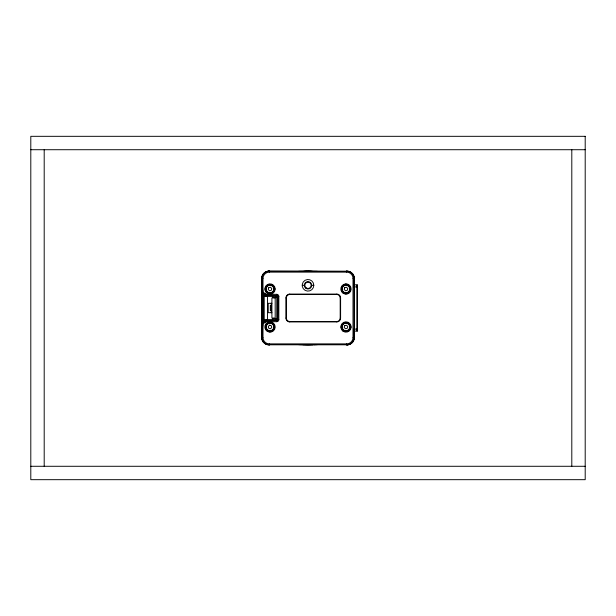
<?xml version="1.0" encoding="UTF-8"?>
<svg xmlns="http://www.w3.org/2000/svg" width="616" height="616" viewBox="0 0 616 616"><rect width="100%" height="100%" fill="white"/><g stroke="black" fill="none" stroke-linecap="round" stroke-linejoin="round"><path stroke-width="0.92" d="M261.908 337.429L261.916 308M261.908 278.509L261.908 278.455A7.384 7.384 0 0 1 269.3 271.071L269.331 272.126A6.329 6.329 0 0 0 262.994 278.455L261.577 278.455L261.608 337.545A7.392 7.392 0 0 0 268.992 344.929L268.992 344.667A7.123 7.123 0 0 1 261.869 337.545L262.108 278.455M268.969 344.667L347.008 344.667A7.123 7.123 0 0 0 354.131 337.545L354.131 278.455A7.123 7.123 0 0 0 347.008 271.333L268.992 271.333M347.124 271.333L268.969 271.071M357.28 285.039L354.346 284.692L354.423 337.545L353.007 337.545A6.329 6.329 0 0 1 346.669 343.874L346.669 344.914A7.384 7.384 0 0 0 354.061 337.545L354.092 337.491M354.085 284.915L354.092 278.571M354.138 286.894L354.177 284.446L354.585 284.692M269.3 344.667L269.3 344.914A7.384 7.384 0 0 1 261.908 337.545L261.916 323.785A7.176 3.588 90 0 1 263.309 321.529M346.7 271.333L346.7 271.086A7.384 7.384 0 0 1 354.092 278.455L353.954 278.455M346.669 343.874L269.331 343.874A6.329 6.329 0 0 1 262.994 337.545L262.994 325.903A4.22 4.22 0 0 1 267.221 321.683L276.73 321.683A2.11 2.11 0 0 0 278.84 319.573L278.84 296.427L277.793 296.427A1.055 1.055 0 0 0 276.73 295.372L267.213 295.372A5.274 5.274 0 0 1 261.939 290.098L261.916 292.215A7.176 3.588 90 0 0 263.309 294.471M354.416 331.1L354.392 337.545A7.392 7.392 0 0 1 347.008 344.929M354.423 331.215L357.28 330.961M261.785 325.479L263.171 322.16A1.055 0.816 44.3 0 0 263.301 321.46L263.301 294.54A1.055 0.816 -44.3 0 0 263.171 293.84L261.785 290.521M263.171 293.84C264.749 294.24 264.31 296.881 264.757 295.018A5.274 5.274 0 0 0 267.121 295.557L267.213 294.317A4.22 4.22 0 0 1 262.994 290.098L262.994 278.455M264.865 294.81L265.327 293.87M263.194 274.297L263.833 273.489M352.806 341.703L352.167 342.511M264.11 273.196L264.149 273.158A7.123 7.123 0 0 1 269.3 271.14L269.3 271.356M351.921 342.773L351.851 342.843A7.123 7.123 0 0 1 346.7 344.86L346.7 344.698M267.329 295.565L276.546 295.557L276.73 294.317L267.213 294.317M267.829 320.443L276.546 320.443A1.055 1.055 0 0 0 277.6 319.388L277.785 296.427L277.785 319.573A1.055 1.055 0 0 1 276.73 320.628L267.213 320.628A5.282 5.282 0 0 0 261.946 325.903M264.688 321.013L264.295 320.05A6.329 6.329 0 0 1 266.389 319.427M268.715 271.34L268.992 271.071A7.392 7.392 0 0 0 261.608 278.455M298.645 271.348L307.415 271.225M317.302 344.652L315.015 344.706M314.43 344.721L314.976 344.706M314.391 344.721L312.651 344.744M312.066 344.752L312.674 344.744M312.089 344.752L303.904 344.752M30.8 149.719L585.2 149.719M269.331 272.126L346.669 272.126A6.329 6.329 0 0 1 353.007 278.455L354.423 278.455L354.423 285.123L354.392 278.455A7.392 7.392 0 0 0 347.008 271.071L347.008 271.333M302.194 285.316L304.304 285.316M311.696 285.316L313.806 285.316A5.806 5.806 0 0 1 305.097 290.336A5.806 5.806 0 0 1 305.097 280.288A5.806 5.806 0 0 1 313.806 285.316M354.223 286.894L357.188 286.894M264.857 289.004L265.519 289.004M273.812 289.004A3.796 3.796 0 0 0 268.114 285.716A3.796 3.796 0 0 0 268.114 292.3A3.796 3.796 0 0 0 273.812 289.004L274.02 289.004M274.505 289.004A4.497 4.497 0 0 0 267.767 285.116A4.497 4.497 0 0 0 267.767 292.9A4.497 4.497 0 0 0 274.505 289.004L275.167 289.004A5.151 5.151 0 0 0 267.436 284.546A5.151 5.151 0 0 0 267.436 293.47A5.151 5.151 0 0 0 275.167 289.004M349.788 289.004A3.796 3.796 0 0 0 344.09 285.716A3.796 3.796 0 0 0 344.09 292.3A3.796 3.796 0 0 0 349.788 289.004L349.996 289.004A4.012 4.012 0 0 1 343.982 292.477A4.012 4.012 0 0 1 343.982 285.531A4.012 4.012 0 0 1 349.996 289.004M350.481 289.004A4.497 4.497 0 0 1 343.736 292.9A4.497 4.497 0 0 1 343.736 285.116A4.497 4.497 0 0 1 350.481 289.004L350.612 289.004M261.962 290.098L262.994 290.098M289.743 294.071L336.806 294.071A3.796 3.796 0 0 1 340.602 297.867L340.602 318.133A3.796 3.796 0 0 1 336.806 321.929L289.743 321.929A3.796 3.796 0 0 1 285.947 318.133L285.947 297.867A3.796 3.796 0 0 1 289.743 294.071L289.743 294.494A3.38 3.38 0 0 0 286.371 297.867L286.371 318.133A3.38 3.38 0 0 0 289.743 321.506L336.806 321.506A3.38 3.38 0 0 0 340.186 318.133L340.186 297.867A3.38 3.38 0 0 0 336.806 294.494L289.743 294.494M276.769 297.451L272.649 297.451L272.649 296.396M285.947 297.867L286.371 297.867M340.186 297.867L340.602 297.867M271.91 303.303L268.222 303.303L268.222 312.697L271.91 312.697M271.279 305.359L270.332 305.359L270.332 310.641L271.279 310.641M285.947 318.133L286.371 318.133M340.186 318.133L340.602 318.133M276.769 318.549L272.649 318.549L272.649 319.604M278.84 319.573L277.6 319.388M261.962 325.903L262.994 325.903M273.812 326.996A3.796 3.796 0 0 0 268.114 323.7A3.796 3.796 0 0 0 268.114 330.284A3.796 3.796 0 0 0 273.812 326.996L274.02 326.996A4.012 4.012 0 0 0 268.006 323.523A4.012 4.012 0 0 0 268.006 330.469A4.012 4.012 0 0 0 274.02 326.996M340.833 326.996L341.495 326.996M349.788 326.996A3.796 3.796 0 0 0 344.09 323.7A3.796 3.796 0 0 0 344.09 330.284A3.796 3.796 0 0 0 349.788 326.996L349.996 326.996A4.012 4.012 0 0 1 343.982 330.469A4.012 4.012 0 0 1 343.982 323.523A4.012 4.012 0 0 1 349.996 326.996M350.481 326.996A4.497 4.497 0 0 1 343.736 330.884A4.497 4.497 0 0 1 343.736 323.1A4.497 4.497 0 0 1 350.481 326.996L351.143 326.996M354.192 329.106L357.188 329.106M261.577 337.545L262.994 337.545M268.992 344.667L347.008 344.667M30.8 466.281L585.2 466.281M308 271.225L317.356 271.348M267.767 320.443L267.329 320.435M303.318 344.744L303.927 344.752M302.733 344.737L303.349 344.744M302.764 344.737L301.024 344.706M300.985 344.706L298.698 344.652M276.546 320.443L276.73 321.683M266.366 319.427A1.016 1.016 0 0 0 267.113 320.451L267.213 321.683M264.295 320.05L264.757 320.982A5.274 5.274 0 0 1 267.121 320.443M264.865 321.19L265.327 322.13M354.161 331.416L354.138 329.106M571.802 149.719L571.802 466.281M357.28 285.046L357.28 330.954M357.026 284.785L357.026 331.215M354.161 278.455L354.161 285.123M354.161 330.877L354.161 337.545M353.007 278.455L353.007 337.545M346.669 271.086L346.669 272.126M345.984 283.853L345.984 284.338M345.984 293.678L345.984 294.155M336.806 294.071L336.806 294.494M336.806 321.506L336.806 321.929M289.743 321.506L289.743 321.929M275.398 296.396L275.398 297.451M275.398 318.549L275.398 319.604M271.279 303.303L271.279 312.697M270.016 321.845L270.016 322.499M270.016 331.493L270.016 332.147M269.331 343.874L269.331 344.914M264.21 295.903L264.21 320.097M261.939 278.455L261.916 323.785M44.198 149.719L44.198 466.281M261.846 278.455A7.123 7.123 0 0 1 268.969 271.333M263.155 294.656A2.102 0.554 53.7 0 1 262.994 294.263M263.81 321.244A2.58 0.678 -53.1 0 1 264.441 320.305M264.11 296.003A2.164 1.286 46 0 1 263.687 295.464M266.928 320.266A1.24 0.77 -90 0 1 266.482 319.396M276.546 295.557A1.055 1.055 0 0 1 277.6 296.612M266.212 296.519A1.117 0.816 55.9 0 1 267.128 295.788M267.105 295.534A1.032 1.032 0 0 0 266.374 296.573A6.345 6.345 0 0 1 264.295 295.95M262.177 291.899A3.55 0.57 84.6 0 1 262.07 290.767M262.955 322.253A2.295 0.816 -27.4 0 1 264.457 320.767M261.538 325.679A3.55 1.109 -84.9 0 1 261.731 323.562M276.73 294.317A2.11 2.11 0 0 1 278.84 296.427M312.381 344.667A36.929 36.929 0 0 1 303.619 344.667M303.619 271.333A36.929 36.929 0 0 1 312.381 271.333M268.615 287.826L268.291 289.628L269.685 290.806L271.41 290.19L271.733 288.388L270.339 287.21L268.615 287.826M344.644 287.764L344.244 289.543L345.576 290.791L347.324 290.252L347.732 288.465L346.392 287.225L344.644 287.764M344.821 325.587L344.182 327.304L345.353 328.705L347.155 328.397L347.786 326.688L346.623 325.279L344.821 325.587M269.785 325.179L268.33 326.28L268.553 328.097L270.239 328.805L271.695 327.704L271.471 325.895L269.785 325.179M585.2 136.321L30.8 136.321L30.8 479.679L585.2 479.679L585.2 136.321M276.769 296.396L267.483 296.396L267.483 319.604L276.769 319.604L276.769 296.396M275.183 297.975L271.91 297.975L271.91 318.025L275.183 318.025L275.183 297.975M267.698 293.008A4.628 4.628 0 0 0 274.636 289.004A4.628 4.628 0 0 0 267.698 285A4.628 4.628 0 0 0 267.698 293.008M267.552 330.915A4.628 4.628 0 0 0 274.636 327.165A4.628 4.628 0 0 0 267.845 322.907A4.628 4.628 0 0 0 267.552 330.915M267.275 331.362A5.151 5.151 0 0 0 275.16 327.181A5.151 5.151 0 0 0 267.598 322.438A5.151 5.151 0 0 0 267.275 331.362M343.382 292.831A4.628 4.628 0 0 0 350.596 289.351A4.628 4.628 0 0 0 343.982 284.838A4.628 4.628 0 0 0 343.382 292.831M343.251 293.37A5.151 5.151 0 0 0 351.135 289.197A5.151 5.151 0 0 0 343.574 284.453A5.151 5.151 0 0 0 343.251 293.37M343.674 331A4.628 4.628 0 0 0 350.612 326.996A4.628 4.628 0 0 0 343.674 322.992A4.628 4.628 0 0 0 343.674 331M343.089 331.254A5.151 5.151 0 0 0 351.128 327.373A5.151 5.151 0 0 0 343.743 322.353A5.151 5.151 0 0 0 343.089 331.254M306.036 288.442A3.696 3.696 0 0 0 311.688 285.447A3.696 3.696 0 0 0 306.275 282.051A3.696 3.696 0 0 0 306.036 288.442M267.621 330.8A4.497 4.497 0 0 0 274.505 327.158A4.497 4.497 0 0 0 267.906 323.023A4.497 4.497 0 0 0 267.621 330.8M267.883 292.4A4.012 4.012 0 0 0 274.02 289.15A4.012 4.012 0 0 0 268.137 285.462A4.012 4.012 0 0 0 267.883 292.4M306.321 287.995A3.165 3.165 0 0 0 311.157 285.431A3.165 3.165 0 0 0 306.522 282.521A3.165 3.165 0 0 0 306.321 287.995"/></g></svg>
